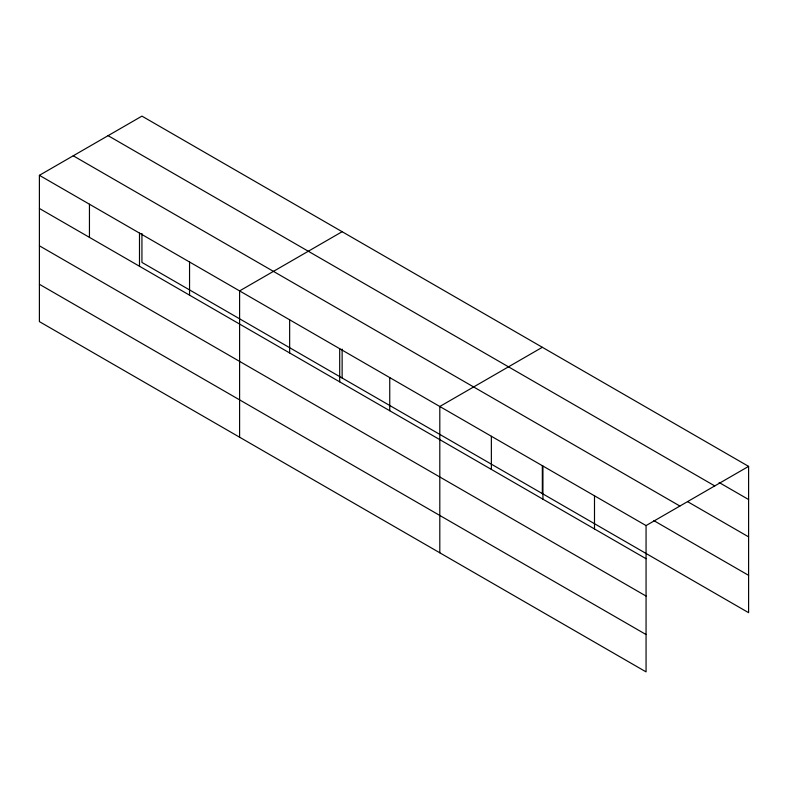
<?xml version="1.0" encoding="UTF-8"?>
<svg xmlns="http://www.w3.org/2000/svg" width="788" height="788" viewBox="0 0 788 788"><rect width="100%" height="100%" fill="white"/><g stroke="black" fill="none" stroke-linecap="round" stroke-linejoin="round"><path stroke-width="1.18" d="M646.062 596.063L646.062 525.576L39.4 175.32L39.4 321.622L646.062 671.878L646.062 596.063L39.4 245.807M141.939 233.514L141.939 262.424L748.6 612.68L748.6 466.378L141.939 116.122L39.4 175.32M342.13 231.711L239.601 290.91L239.601 437.202M542.331 347.291L439.803 406.49L439.803 552.792M646.062 525.576L748.6 466.378M719.129 482.512L748.6 499.533M108.094 135.664L714.765 485.92M687.56 501.631L748.6 536.864M73.235 155.788L679.906 506.044M653.882 520.651L748.6 575.339M39.4 208.475L646.062 558.722M39.4 284.281L646.062 634.537M594.497 495.81L594.497 528.955M542.932 466.033L542.932 499.178M542.331 465.885L542.331 493.593M491.367 436.266L491.367 469.412M389.745 377.6L389.745 410.745M342.13 349.094L342.13 378.004M339.697 348.7L339.697 381.845M289.649 319.8L289.649 352.955M189.553 262.01L189.553 295.155M139.496 233.12L139.496 266.265M89.448 204.22L89.448 237.365"/></g></svg>
